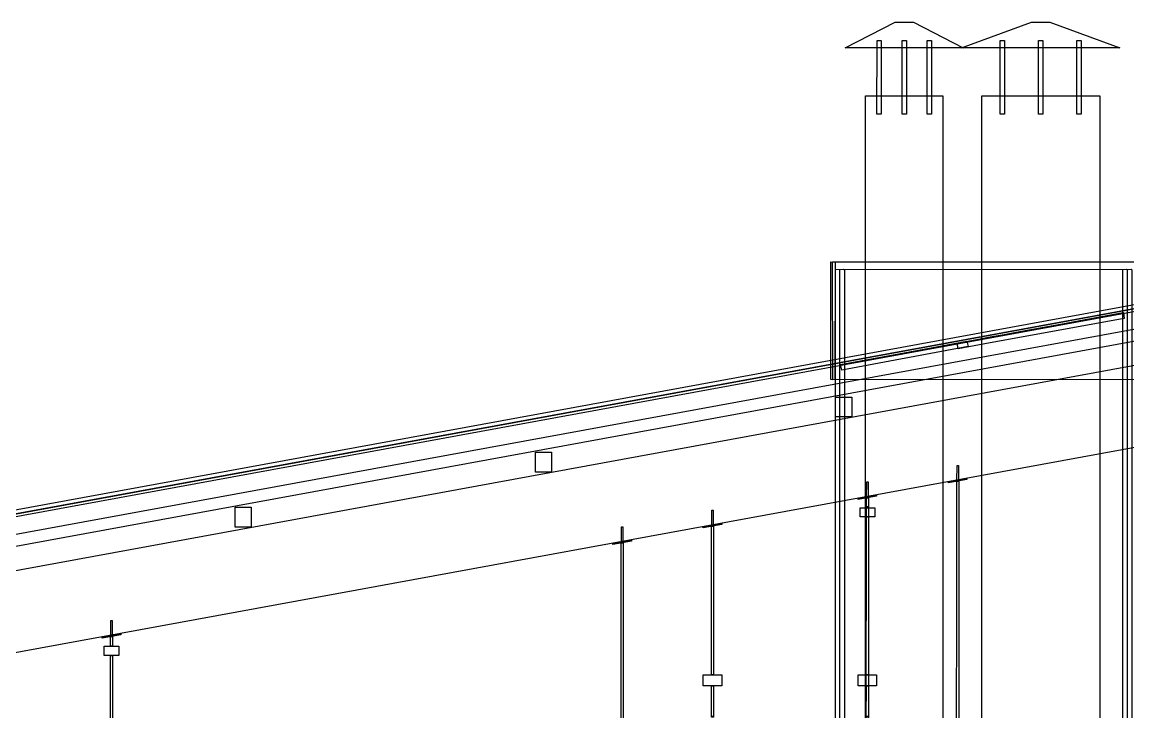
# Model space of a CAD drawing. Header units: metres. Extents: x 359.6 to 413.1, y -1 to 8.9.
# Drawn here: x 402.807 to 405.807, y 7.03 to 8.9 of the extents above; entities that cross this region are included whole.
import ezdxf

# ---------------------------------------------------------------- set-up
doc = ezdxf.new("R2010")
doc.units = ezdxf.units.M
doc.layers.add('VISTA', color=8, linetype='Continuous')

msp = doc.modelspace()

# ---------------------------------------------------------------- linework, layer by layer
at = {"layer": 'VISTA'}
for points in [[(405.225, 8.9), (405.36, 8.83), (405.04, 8.83), (405.175, 8.9), (405.225, 8.9)], [(405.595, 8.9), (405.785, 8.83), (405.355, 8.83), (405.545, 8.9), (405.595, 8.9)], [(405.137801, 8.85), (405.137801, 8.65), (405.125801, 8.65), (405.126094, 8.85), (405.137801, 8.85)], [(405.206, 8.85), (405.206, 8.65), (405.194, 8.65), (405.194293, 8.85), (405.206, 8.85)], [(405.274199, 8.85), (405.274199, 8.65), (405.262199, 8.65), (405.262493, 8.85), (405.274199, 8.85)], [(405.472077, 8.85), (405.472077, 8.65), (405.460077, 8.65), (405.460371, 8.85), (405.472077, 8.85)], [(405.576, 8.85), (405.576, 8.65), (405.564, 8.65), (405.564294, 8.85), (405.576, 8.85)], [(405.679923, 8.85), (405.679923, 8.65), (405.667923, 8.65), (405.668217, 8.85), (405.679923, 8.85)], [(405.73, 8.7), (405.73, 3.13), (405.722639, 2.997972), (405.706949, 2.925148), (405.767016, 2.914248), (405.967277, 2.867657), (406.203037, 2.849971), (409.101975, 2.809988), (409.44, 2.81), (409.44, 2.49), (409.098025, 2.490012), (406.196962, 2.530029), (405.912724, 2.552343), (405.592983, 2.645752), (405.579212, 2.828046), (405.417361, 2.902028), (405.41, 3.13), (405.41, 8.7), (405.73, 8.7)], [(405.013, 8.249001), (405.012, 7.93), (405.001, 7.931), (405.001293, 8.249707), (405.013, 8.249001)], [(405.824, 8.25), (405.825, 7.931), (405.006, 7.93), (405.005293, 8.249707), (405.824, 8.25)], [(405.0355, 8.23), (405.0375, 8.228), (405.0375, 3.132), (405.0355, 3.13), (405.0145, 3.13), (405.0125, 3.132), (405.013086, 8.229414), (405.0355, 8.23)], [(405.803, 8.23), (405.805, 8.228), (405.805, 3.132), (405.803, 3.13), (405.027, 3.13), (405.025, 3.132), (405.025586, 8.229414), (405.803, 8.23)], [(405.8155, 8.23), (405.8175, 8.228), (405.8175, 3.132), (405.8155, 3.13), (405.7945, 3.13), (405.7925, 3.132), (405.793086, 8.229414), (405.8155, 8.23)], [(406.078751, 8.16954), (399.901701, 7.037082), (399.901557, 7.037868), (406.078751, 8.16954)], [(399.901557, 7.029869), (406.078607, 8.162328), (406.093033, 8.083639), (399.915983, 6.95118), (399.901557, 7.029869)], [(406.080557, 8.180869), (406.082885, 8.179262), (406.084328, 8.171393), (406.082721, 8.169065), (399.919443, 7.039131), (399.917115, 7.040738), (399.915993, 7.050103), (406.080557, 8.180869)], [(406.080557, 8.180869), (406.082885, 8.179262), (406.084328, 8.171393), (406.082721, 8.169065), (399.919443, 7.039131), (399.917115, 7.040738), (399.915993, 7.050103), (406.080557, 8.180869)], [(406.080557, 8.180869), (406.082885, 8.179262), (406.084328, 8.171393), (406.082721, 8.169065), (399.919443, 7.039131), (399.917115, 7.040738), (399.915993, 7.050103), (406.080557, 8.180869)], [(406.080557, 8.180869), (406.082885, 8.179262), (406.084328, 8.171393), (406.082721, 8.169065), (399.919443, 7.039131), (399.917115, 7.040738), (399.915993, 7.050103), (406.080557, 8.180869)], [(406.080557, 8.180869), (406.082885, 8.179262), (406.084328, 8.171393), (406.082721, 8.169065), (399.919443, 7.039131), (399.917115, 7.040738), (399.915993, 7.050103), (406.080557, 8.180869)], [(406.080557, 8.180869), (406.082885, 8.179262), (406.084328, 8.171393), (406.082721, 8.169065), (399.919443, 7.039131), (399.917115, 7.040738), (399.915993, 7.050103), (406.080557, 8.180869)], [(406.080557, 8.180869), (406.082885, 8.179262), (406.084328, 8.171393), (406.082721, 8.169065), (399.919443, 7.039131), (399.917115, 7.040738), (399.915993, 7.050103), (406.080557, 8.180869)], [(406.080557, 8.180869), (406.082885, 8.179262), (406.084328, 8.171393), (406.082721, 8.169065), (399.919443, 7.039131), (399.917115, 7.040738), (399.915993, 7.050103), (406.080557, 8.180869)], [(406.080557, 8.180869), (406.082885, 8.179262), (406.084328, 8.171393), (406.082721, 8.169065), (399.919443, 7.039131), (399.917115, 7.040738), (399.915993, 7.050103), (406.080557, 8.180869)], [(406.080557, 8.180869), (406.082885, 8.179262), (406.084328, 8.171393), (406.082721, 8.169065), (399.919443, 7.039131), (399.917115, 7.040738), (399.915993, 7.050103), (406.080557, 8.180869)], [(406.080557, 8.180869), (406.082885, 8.179262), (406.084328, 8.171393), (406.082721, 8.169065), (399.919443, 7.039131), (399.917115, 7.040738), (399.915993, 7.050103), (406.080557, 8.180869)], [(406.080557, 8.180869), (406.082885, 8.179262), (406.084328, 8.171393), (406.082721, 8.169065), (399.919443, 7.039131), (399.917115, 7.040738), (399.915993, 7.050103), (406.080557, 8.180869)], [(406.080557, 8.180869), (406.082885, 8.179262), (406.084328, 8.171393), (406.082721, 8.169065), (399.919443, 7.039131), (399.917115, 7.040738), (399.915993, 7.050103), (406.080557, 8.180869)], [(406.080557, 8.180869), (406.082885, 8.179262), (406.084328, 8.171393), (406.082721, 8.169065), (399.919443, 7.039131), (399.917115, 7.040738), (399.915993, 7.050103), (406.080557, 8.180869)], [(406.080557, 8.180869), (406.082885, 8.179262), (406.084328, 8.171393), (406.082721, 8.169065), (399.919443, 7.039131), (399.917115, 7.040738), (399.915993, 7.050103), (406.080557, 8.180869)], [(406.080557, 8.180869), (406.082885, 8.179262), (406.084328, 8.171393), (406.082721, 8.169065), (399.919443, 7.039131), (399.917115, 7.040738), (399.915993, 7.050103), (406.080557, 8.180869)], [(406.080557, 8.180869), (406.082885, 8.179262), (406.084328, 8.171393), (406.082721, 8.169065), (399.919443, 7.039131), (399.917115, 7.040738), (399.915993, 7.050103), (406.080557, 8.180869)], [(406.080557, 8.180869), (406.082885, 8.179262), (406.084328, 8.171393), (406.082721, 8.169065), (399.919443, 7.039131), (399.917115, 7.040738), (399.915993, 7.050103), (406.080557, 8.180869)], [(406.080557, 8.180869), (406.082885, 8.179262), (406.084328, 8.171393), (406.082721, 8.169065), (399.919443, 7.039131), (399.917115, 7.040738), (399.915993, 7.050103), (406.080557, 8.180869)], [(406.080557, 8.180869), (406.082885, 8.179262), (406.084328, 8.171393), (406.082721, 8.169065), (399.919443, 7.039131), (399.917115, 7.040738), (399.915993, 7.050103), (406.080557, 8.180869)], [(406.080557, 8.180869), (406.082885, 8.179262), (406.084328, 8.171393), (406.082721, 8.169065), (399.919443, 7.039131), (399.917115, 7.040738), (399.915993, 7.050103), (406.080557, 8.180869)], [(406.080557, 8.180869), (406.082885, 8.179262), (406.084328, 8.171393), (406.082721, 8.169065), (399.919443, 7.039131), (399.917115, 7.040738), (399.915993, 7.050103), (406.080557, 8.180869)], [(406.080557, 8.180869), (406.082885, 8.179262), (406.084328, 8.171393), (406.082721, 8.169065), (399.919443, 7.039131), (399.917115, 7.040738), (399.915993, 7.050103), (406.080557, 8.180869)], [(406.080557, 8.180869), (406.082885, 8.179262), (406.084328, 8.171393), (406.082721, 8.169065), (399.919443, 7.039131), (399.917115, 7.040738), (399.915993, 7.050103), (406.080557, 8.180869)], [(406.080557, 8.180869), (406.082885, 8.179262), (406.084328, 8.171393), (406.082721, 8.169065), (399.919443, 7.039131), (399.917115, 7.040738), (399.915993, 7.050103), (406.080557, 8.180869)], [(406.080557, 8.180869), (406.082885, 8.179262), (406.084328, 8.171393), (406.082721, 8.169065), (399.919443, 7.039131), (399.917115, 7.040738), (399.915993, 7.050103), (406.080557, 8.180869)], [(406.080557, 8.180869), (406.082885, 8.179262), (406.084328, 8.171393), (406.082721, 8.169065), (399.919443, 7.039131), (399.917115, 7.040738), (399.915993, 7.050103), (406.080557, 8.180869)], [(406.080557, 8.180869), (406.082885, 8.179262), (406.084328, 8.171393), (406.082721, 8.169065), (399.919443, 7.039131), (399.917115, 7.040738), (399.915993, 7.050103), (406.080557, 8.180869)], [(406.080557, 8.180869), (406.082885, 8.179262), (406.084328, 8.171393), (406.082721, 8.169065), (399.919443, 7.039131), (399.917115, 7.040738), (399.915993, 7.050103), (406.080557, 8.180869)], [(406.080557, 8.180869), (406.082885, 8.179262), (406.084328, 8.171393), (406.082721, 8.169065), (399.919443, 7.039131), (399.917115, 7.040738), (399.915993, 7.050103), (406.080557, 8.180869)], [(406.080557, 8.180869), (406.082885, 8.179262), (406.084328, 8.171393), (406.082721, 8.169065), (399.919443, 7.039131), (399.917115, 7.040738), (399.915993, 7.050103), (406.080557, 8.180869)], [(406.080557, 8.180869), (406.082885, 8.179262), (406.084328, 8.171393), (406.082721, 8.169065), (399.919443, 7.039131), (399.917115, 7.040738), (399.915993, 7.050103), (406.080557, 8.180869)], [(406.080557, 8.180869), (406.082885, 8.179262), (406.084328, 8.171393), (406.082721, 8.169065), (399.919443, 7.039131), (399.917115, 7.040738), (399.915993, 7.050103), (406.080557, 8.180869)], [(406.080557, 8.180869), (406.082885, 8.179262), (406.084328, 8.171393), (406.082721, 8.169065), (399.919443, 7.039131), (399.917115, 7.040738), (399.915993, 7.050103), (406.080557, 8.180869)], [(406.080557, 8.180869), (406.082885, 8.179262), (406.084328, 8.171393), (406.082721, 8.169065), (399.919443, 7.039131), (399.917115, 7.040738), (399.915993, 7.050103), (406.080557, 8.180869)], [(406.080557, 8.180869), (406.082885, 8.179262), (406.084328, 8.171393), (406.082721, 8.169065), (399.919443, 7.039131), (399.917115, 7.040738), (399.915993, 7.050103), (406.080557, 8.180869)], [(406.080557, 8.180869), (406.082885, 8.179262), (406.084328, 8.171393), (406.082721, 8.169065), (399.919443, 7.039131), (399.917115, 7.040738), (399.915993, 7.050103), (406.080557, 8.180869)], [(406.080557, 8.180869), (406.082885, 8.179262), (406.084328, 8.171393), (406.082721, 8.169065), (399.919443, 7.039131), (399.917115, 7.040738), (399.915993, 7.050103), (406.080557, 8.180869)], [(406.080557, 8.180869), (406.082885, 8.179262), (406.084328, 8.171393), (406.082721, 8.169065), (399.919443, 7.039131), (399.917115, 7.040738), (399.915993, 7.050103), (406.080557, 8.180869)], [(406.080557, 8.180869), (406.082885, 8.179262), (406.084328, 8.171393), (406.082721, 8.169065), (399.919443, 7.039131), (399.917115, 7.040738), (399.915993, 7.050103), (406.080557, 8.180869)], [(406.080557, 8.180869), (406.082885, 8.179262), (406.084328, 8.171393), (406.082721, 8.169065), (399.919443, 7.039131), (399.917115, 7.040738), (399.915993, 7.050103), (406.080557, 8.180869)], [(406.080557, 8.180869), (406.082885, 8.179262), (406.084328, 8.171393), (406.082721, 8.169065), (399.919443, 7.039131), (399.917115, 7.040738), (399.915993, 7.050103), (406.080557, 8.180869)], [(406.080557, 8.180869), (406.082885, 8.179262), (406.084328, 8.171393), (406.082721, 8.169065), (399.919443, 7.039131), (399.917115, 7.040738), (399.915993, 7.050103), (406.080557, 8.180869)], [(406.080557, 8.180869), (406.082885, 8.179262), (406.084328, 8.171393), (406.082721, 8.169065), (399.919443, 7.039131), (399.917115, 7.040738), (399.915993, 7.050103), (406.080557, 8.180869)], [(406.080557, 8.180869), (406.082885, 8.179262), (406.084328, 8.171393), (406.082721, 8.169065), (399.919443, 7.039131), (399.917115, 7.040738), (399.915993, 7.050103), (406.080557, 8.180869)], [(406, 7.5), (412, 6.4), (400, 6.4), (400, 7), (406, 8.1), (406, 7.5)], [(406, 7.5), (412, 6.4), (400, 6.4), (400, 7), (406, 8.1), (406, 7.5)], [(405.343312, 8.02974), (405.401004, 8.040318), (405.433284, 8.046235), (405.470673, 8.05309), (405.517782, 8.061727), (405.623871, 8.081176), (405.686331, 8.092628), (405.793846, 8.112338), (405.794967, 8.111527), (405.796689, 8.096593), (405.433284, 8.029968), (405.346192, 8.014002), (405.343312, 8.02974)], [(405.68633, 8.092627), (405.68633, 8.092627), (405.686331, 8.092628), (405.68633, 8.092627)], [(405.706717, 8.080098), (405.706717, 8.080098), (405.706717, 8.080098), (405.706717, 8.080098)], [(405.470674, 8.05309), (405.470674, 8.05309), (405.470673, 8.05309), (405.470674, 8.05309)], [(405.02741, 7.971825), (405.199999, 8.003467), (405.369737, 8.034585), (405.373393, 8.020005), (405.030291, 7.956087), (405.026767, 7.971409), (405.02741, 7.971825)], [(405.278236, 8.01781), (405.278236, 8.01781), (405.278236, 8.01781), (405.278236, 8.01781)], [(406.012623, 8.004148), (406.014951, 8.002542), (406.053902, 7.790082), (406.052295, 7.787754), (399.987377, 6.675853), (399.985049, 6.677459), (399.946419, 6.891415), (406.012623, 8.004148)], [(406.012623, 8.004148), (406.014951, 8.002542), (406.053902, 7.790082), (406.052295, 7.787754), (399.987377, 6.675853), (399.985049, 6.677459), (399.946419, 6.891415), (406.012623, 8.004148)], [(406.012623, 8.004148), (406.014951, 8.002542), (406.053902, 7.790082), (406.052295, 7.787754), (399.987377, 6.675853), (399.985049, 6.677459), (399.946419, 6.891415), (406.012623, 8.004148)], [(406.012623, 8.004148), (406.014951, 8.002542), (406.053902, 7.790082), (406.052295, 7.787754), (399.987377, 6.675853), (399.985049, 6.677459), (399.946419, 6.891415), (406.012623, 8.004148)], [(406.012623, 8.004148), (406.014951, 8.002542), (406.053902, 7.790082), (406.052295, 7.787754), (399.987377, 6.675853), (399.985049, 6.677459), (399.946419, 6.891415), (406.012623, 8.004148)], [(406.012623, 8.004148), (406.014951, 8.002542), (406.053902, 7.790082), (406.052295, 7.787754), (399.987377, 6.675853), (399.985049, 6.677459), (399.946419, 6.891415), (406.012623, 8.004148)], [(406.012623, 8.004148), (406.014951, 8.002542), (406.053902, 7.790082), (406.052295, 7.787754), (399.987377, 6.675853), (399.985049, 6.677459), (399.946419, 6.891415), (406.012623, 8.004148)], [(406.012623, 8.004148), (406.014951, 8.002542), (406.053902, 7.790082), (406.052295, 7.787754), (399.987377, 6.675853), (399.985049, 6.677459), (399.946419, 6.891415), (406.012623, 8.004148)], [(406.012623, 8.004148), (406.014951, 8.002542), (406.053902, 7.790082), (406.052295, 7.787754), (399.987377, 6.675853), (399.985049, 6.677459), (399.946419, 6.891415), (406.012623, 8.004148)], [(406.012623, 8.004148), (406.014951, 8.002542), (406.053902, 7.790082), (406.052295, 7.787754), (399.987377, 6.675853), (399.985049, 6.677459), (399.946419, 6.891415), (406.012623, 8.004148)], [(406.012623, 8.004148), (406.014951, 8.002542), (406.053902, 7.790082), (406.052295, 7.787754), (399.987377, 6.675853), (399.985049, 6.677459), (399.946419, 6.891415), (406.012623, 8.004148)], [(405.027462, 7.971537), (405.027462, 7.971537), (405.027462, 7.971537), (405.027462, 7.971537)], [(405.057628, 7.883129), (405.057628, 7.8293), (405.0138, 7.8293), (405.0138, 7.883129), (405.057628, 7.883129)], [(404.243342, 7.733843), (404.243342, 7.680015), (404.199514, 7.680015), (404.199514, 7.733843), (404.243342, 7.733843)], [(405.347, 7.698083), (405.347, 7.655084), (405.343, 7.655084), (405.343337, 7.698083), (405.347, 7.698083)], [(405.347, 7.698083), (405.347, 7.655084), (405.343, 7.655084), (405.343337, 7.698083), (405.347, 7.698083)], [(405.347, 7.698083), (405.347, 7.655084), (405.343, 7.655084), (405.343337, 7.698083), (405.347, 7.698083)], [(405.347, 7.698083), (405.347, 7.655084), (405.343, 7.655084), (405.343337, 7.698083), (405.347, 7.698083)], [(405.102, 7.653167), (405.102, 7.610167), (405.098, 7.610167), (405.098337, 7.653167), (405.102, 7.653167)], [(405.102, 7.653167), (405.102, 7.610167), (405.098, 7.610167), (405.098337, 7.653167), (405.102, 7.653167)], [(405.102, 7.653167), (405.102, 7.610167), (405.098, 7.610167), (405.098337, 7.653167), (405.102, 7.653167)], [(405.102, 7.653167), (405.102, 7.610167), (405.098, 7.610167), (405.098337, 7.653167), (405.102, 7.653167)], [(405.102, 7.653167), (405.102, 7.610167), (405.098, 7.610167), (405.098337, 7.653167), (405.102, 7.653167)], [(405.102, 7.653167), (405.102, 7.610167), (405.098, 7.610167), (405.098337, 7.653167), (405.102, 7.653167)], [(405.102, 7.653167), (405.102, 7.610167), (405.098, 7.610167), (405.098337, 7.653167), (405.102, 7.653167)], [(405.102, 7.653167), (405.102, 7.610167), (405.098, 7.610167), (405.098337, 7.653167), (405.102, 7.653167)], [(405.346222, 7.658308), (405.37, 7.662667), (405.37, 7.659667), (405.32, 7.6505), (405.32, 7.6535), (405.346222, 7.658308)], [(405.346222, 7.658308), (405.37, 7.662667), (405.37, 7.659667), (405.32, 7.6505), (405.32, 7.6535), (405.346222, 7.658308)], [(405.348, 7.655084), (405.348, 6.645), (405.342, 6.645), (405.342505, 7.655084), (405.348, 7.655084)], [(405.348, 7.655084), (405.348, 6.645), (405.342, 6.645), (405.342505, 7.655084), (405.348, 7.655084)], [(405.099085, 7.612999), (405.125, 7.61775), (405.125, 7.61475), (405.075, 7.605584), (405.075, 7.608583), (405.099085, 7.612999)], [(405.099085, 7.612999), (405.125, 7.61775), (405.125, 7.61475), (405.075, 7.605584), (405.075, 7.608583), (405.099085, 7.612999)], [(405.099085, 7.612999), (405.125, 7.61775), (405.125, 7.61475), (405.075, 7.605584), (405.075, 7.608583), (405.099085, 7.612999)], [(405.099085, 7.612999), (405.125, 7.61775), (405.125, 7.61475), (405.075, 7.605584), (405.075, 7.608583), (405.099085, 7.612999)], [(405.103, 7.610167), (405.103, 7.585166), (405.097, 7.585166), (405.097506, 7.610167), (405.103, 7.610167)], [(405.103, 7.610167), (405.103, 7.585166), (405.097, 7.585166), (405.097506, 7.610167), (405.103, 7.610167)], [(405.103, 7.610167), (405.103, 7.13), (405.097, 7.13), (405.097506, 7.610167), (405.103, 7.610167)], [(405.103, 7.610167), (405.103, 7.13), (405.097, 7.13), (405.097506, 7.610167), (405.103, 7.610167)], [(403.429057, 7.584557), (403.429057, 7.530729), (403.385229, 7.530729), (403.385229, 7.584557), (403.429057, 7.584557)], [(404.682, 7.576167), (404.682, 7.533167), (404.678, 7.533167), (404.678337, 7.576167), (404.682, 7.576167)], [(404.682, 7.576167), (404.682, 7.533167), (404.678, 7.533167), (404.678337, 7.576167), (404.682, 7.576167)], [(404.682, 7.576167), (404.682, 7.533167), (404.678, 7.533167), (404.678337, 7.576167), (404.682, 7.576167)], [(404.682, 7.576167), (404.682, 7.533167), (404.678, 7.533167), (404.678337, 7.576167), (404.682, 7.576167)], [(405.08, 7.583167), (405.12, 7.583167), (405.12, 7.558167), (405.08, 7.558167), (405.08, 7.583167)], [(405.103, 7.558167), (405.103, 6.995), (405.097, 6.995), (405.097506, 7.558167), (405.103, 7.558167)], [(404.437, 7.53125), (404.437, 7.48825), (404.433, 7.48825), (404.433337, 7.53125), (404.437, 7.53125)], [(404.437, 7.53125), (404.437, 7.48825), (404.433, 7.48825), (404.433337, 7.53125), (404.437, 7.53125)], [(404.437, 7.53125), (404.437, 7.48825), (404.433, 7.48825), (404.433337, 7.53125), (404.437, 7.53125)], [(404.437, 7.53125), (404.437, 7.48825), (404.433, 7.48825), (404.433337, 7.53125), (404.437, 7.53125)], [(404.678444, 7.535882), (404.705, 7.54075), (404.705, 7.53775), (404.655, 7.528584), (404.655, 7.531583), (404.678444, 7.535882)], [(404.678444, 7.535882), (404.705, 7.54075), (404.705, 7.53775), (404.655, 7.528584), (404.655, 7.531583), (404.678444, 7.535882)], [(404.683, 7.533167), (404.683, 7.13), (404.677, 7.13), (404.677505, 7.533167), (404.683, 7.533167)], [(404.683, 7.533167), (404.683, 7.13), (404.677, 7.13), (404.677505, 7.533167), (404.683, 7.533167)], [(404.435842, 7.491405), (404.46, 7.495833), (404.46, 7.492834), (404.41, 7.483667), (404.41, 7.486667), (404.435842, 7.491405)], [(404.435842, 7.491405), (404.46, 7.495833), (404.46, 7.492834), (404.41, 7.483667), (404.41, 7.486667), (404.435842, 7.491405)], [(404.438, 7.48825), (404.438, 6.645), (404.432, 6.645), (404.432506, 7.48825), (404.438, 7.48825)], [(404.438, 7.48825), (404.438, 6.645), (404.432, 6.645), (404.432506, 7.48825), (404.438, 7.48825)], [(403.052, 7.277333), (403.052, 7.234334), (403.048, 7.234334), (403.048337, 7.277333), (403.052, 7.277333)], [(403.052, 7.277333), (403.052, 7.234334), (403.048, 7.234334), (403.048337, 7.277333), (403.052, 7.277333)], [(403.052, 7.277333), (403.052, 7.234334), (403.048, 7.234334), (403.048337, 7.277333), (403.052, 7.277333)], [(403.052, 7.277333), (403.052, 7.234334), (403.048, 7.234334), (403.048337, 7.277333), (403.052, 7.277333)], [(403.051829, 7.237669), (403.075, 7.241917), (403.075, 7.238917), (403.025, 7.22975), (403.025, 7.23275), (403.051829, 7.237669)], [(403.051829, 7.237669), (403.075, 7.241917), (403.075, 7.238917), (403.025, 7.22975), (403.025, 7.23275), (403.051829, 7.237669)], [(403.053, 7.234334), (403.053, 7.207333), (403.047, 7.207333), (403.047506, 7.234334), (403.053, 7.234334)], [(403.053, 7.234334), (403.053, 7.207333), (403.047, 7.207333), (403.047506, 7.234334), (403.053, 7.234334)], [(403.03, 7.207333), (403.07, 7.207333), (403.07, 7.182333), (403.03, 7.182333), (403.03, 7.207333)], [(403.053, 7.182333), (403.053, 6.835), (403.047, 6.835), (403.047506, 7.182333), (403.053, 7.182333)], [(404.655, 7.13), (404.705, 7.13), (404.705, 7.1), (404.655, 7.1), (404.655, 7.13)], [(405.075, 7.13), (405.125, 7.13), (405.125, 7.1), (405.075, 7.1), (405.075, 7.13)], [(404.683, 7.1), (404.683, 7.015), (404.677, 7.015), (404.677505, 7.1), (404.683, 7.1)], [(404.683, 7.1), (404.683, 7.015), (404.677, 7.015), (404.677505, 7.1), (404.683, 7.1)], [(404.683, 7.1), (404.683, 7.017), (404.677, 7.017), (404.677505, 7.1), (404.683, 7.1)], [(404.683, 7.1), (404.683, 7.017), (404.677, 7.017), (404.677505, 7.1), (404.683, 7.1)], [(405.103, 7.1), (405.103, 7.015), (405.097, 7.015), (405.097506, 7.1), (405.103, 7.1)], [(405.103, 7.1), (405.103, 7.015), (405.097, 7.015), (405.097506, 7.1), (405.103, 7.1)], [(405.103, 7.1), (405.103, 7.017), (405.097, 7.017), (405.097506, 7.1), (405.103, 7.1)], [(405.103, 7.1), (405.103, 7.017), (405.097, 7.017), (405.097506, 7.1), (405.103, 7.1)]]:
    msp.add_lwpolyline(points, close=True, dxfattribs=at)
msp.add_lwpolyline([(406.555922, 2.59508), (405.46363, 2.625194), (405.208122, 2.684138), (405.190421, 2.694052), (405.176779, 2.709824), (405.154861, 2.753927), (405.154861, 2.753927), (405.102987, 2.846002), (405.096486, 2.862401), (405.097039, 2.88), (405.104609, 2.897599), (405.118679, 2.913998), (405.193068, 2.985687), (405.095, 3.08), (405.095, 8.7), (405.305, 8.7), (405.305, 3.08), (405.215427, 2.993856), (405.297012, 2.913998), (405.315065, 2.870303), (405.47637, 2.834806), (406.564078, 2.80492)], dxfattribs=at)

doc.saveas('drawing.dxf')
